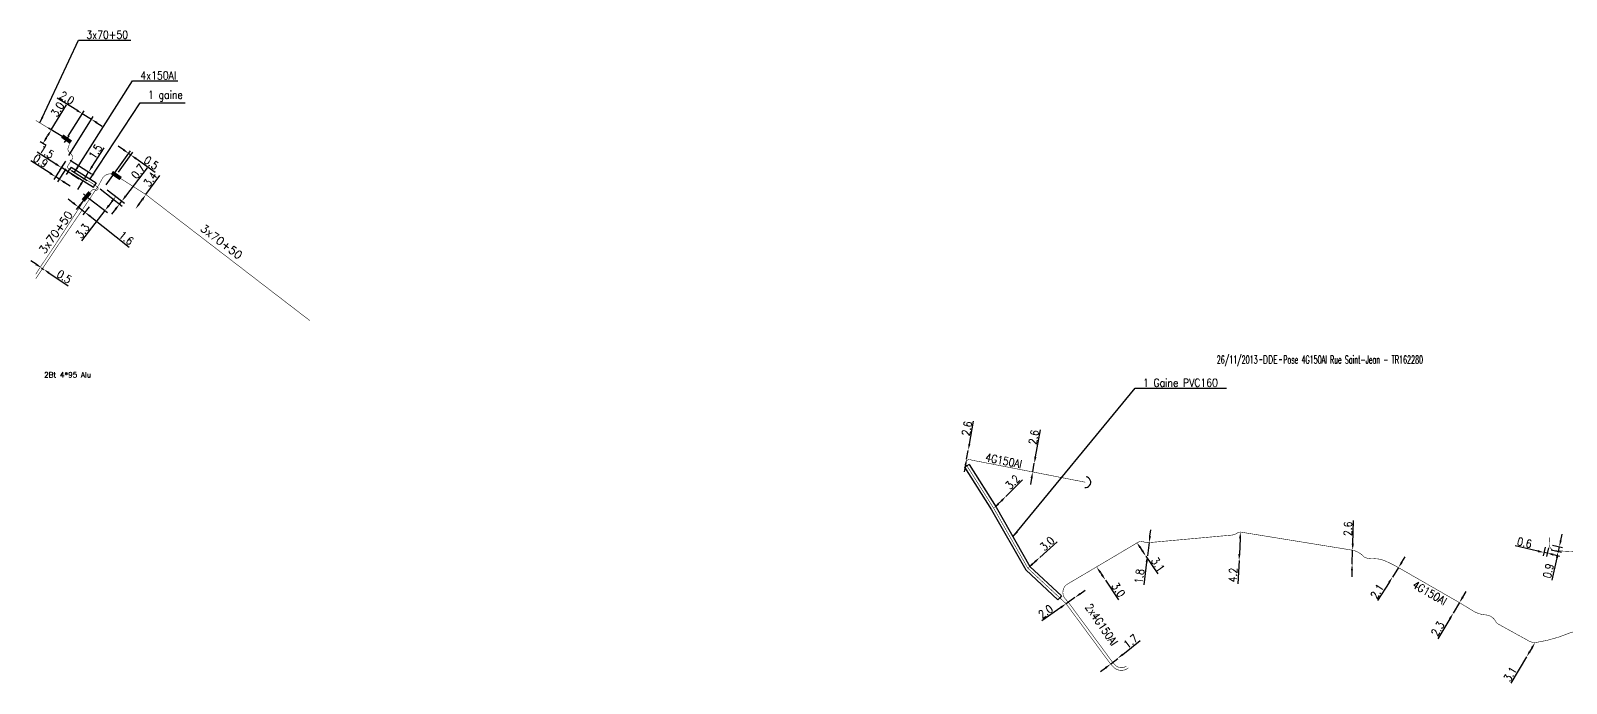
# Model space of a CAD drawing. Header units: millimetres. Extents: x 80993 to 81985, y 144000 to 145002.
# Drawn here: x 80999 to 81286.9, y 144270.8 to 144393.2 of the extents above; entities that cross this region are included whole.
import ezdxf
from ezdxf.enums import TextEntityAlignment as Align

# ---------------------------------------------------------------- set-up
doc = ezdxf.new("R2010")
doc.units = ezdxf.units.MM
doc.header["$PDMODE"] = 34
doc.linetypes.add('B_ST_AL', pattern=[2000, 1000, 1000])
doc.layers.get('0').update_dxf_attribs({"linetype": 'CONTINUOUS'})
doc.layers.get('Defpoints').update_dxf_attribs({"linetype": 'CONTINUOUS'})
for name, color, linetype in [('B_100', 3, 'CONTINUOUS'), ('B_110', 1, 'CONTINUOUS'), ('B_300', 7, 'CONTINUOUS'), ('B_400', 7, 'CONTINUOUS'), ('B_910', 3, 'CONTINUOUS')]:
    doc.layers.add(name, color=color, linetype=linetype)
doc.styles.add('M_ROMANS', font='ROMANS.shx', dxfattribs={"width": 0.75})
doc.styles.get("Standard").update_dxf_attribs({"font": 'romans.shx', "width": 0.85})
doc.dimstyles.get("Standard").update_dxf_attribs({"dimtxt": 1.5, "dimasz": 1.2, "dimexe": 0.625, "dimexo": 0.625, "dimgap": 0.25, "dimtad": 1, "dimdec": 1, "dimzin": 0, "dimdsep": 46, "dimtxsty": 'Standard', "dimcen": -0.5, "dimadec": 0, "dimazin": 0, "dimtfac": 1, "dimtdec": 1, "dimtmove": 0, "dimatfit": 3, "dimfxl": 0, "dimtolj": 1, "dimtzin": 0, "dimarcsym": 0})

# ---------------------------------------------------------------- blocks, each defined once
blk = doc.blocks.new('*D147')
at = {"layer": 'B_100', "color": 0, "linetype": 'Continuous', "lineweight": -2, "transparency": 16777216}
for p, q in [((81020.64, 144362.43), (81023.22, 144366.03)), ((81019.36, 144360.64), (81019.94, 144361.45))]:
    blk.add_line(p, q, dxfattribs=at)
at = {"layer": 'B_100', "color": 0, "linetype": 'Continuous', "transparency": 16777216}
for points in [[(81019.2, 144360.76), (81019.52, 144360.53), (81018.66, 144359.67)], [(81019.78, 144361.57), (81020.11, 144361.34), (81020.64, 144362.43)]]:
    blk.add_solid(points, dxfattribs=at)
at = {"layer": 'Defpoints', "color": 0, "linetype": 'Continuous', "transparency": 16777216}
for p in [(81020.64, 144362.43), (81018.66, 144359.67), (81018.66, 144359.67)]:
    blk.add_point(p, dxfattribs=at)
at = {"layer": 'B_100', "color": 0, "linetype": 'Continuous', "transparency": 16777216, "insert": (81021.47, 144365.3), "char_height": 1.5, "attachment_point": 5, "rotation": 54.3981}
blk.add_mtext('\\A1;3.4', dxfattribs=at)
blk = doc.blocks.new('B_300_03')
at = {"color": 0, "linetype": 'Continuous'}
blk.add_solid([(-1, 0.75), (-1, 0), (1, 0.75), (1, 0)], dxfattribs=at)
at = {"color": 0, "linetype": 'Continuous', "style": 'M_ROMANS', "width": 0.75, "flags": 3}
for tag, p in [('DEF_LEG', (0, -4.25)), ('DEF_COUP', (0, -6.75)), ('DEF_TYPE', (0, -9.25))]:
    blk.add_attdef(tag, text='', height=1.2, dxfattribs=at).set_placement(p, align=Align.MIDDLE)
blk = doc.blocks.new('*D328')
at = {"layer": 'B_300', "color": 0, "linetype": 'Continuous', "lineweight": -2, "transparency": 16777216}
for p, q in [((81007.7, 144378.23), (81003.98, 144380.53)), ((81006.09, 144373.36), (81009.05, 144378.13)), ((81006.22, 144369.76), (81010.75, 144377.07)), ((81010.42, 144376.54), (81008.72, 144377.6)), ((81011.44, 144375.91), (81012.46, 144375.28))]:
    blk.add_line(p, q, dxfattribs=at)
at = {"layer": 'B_300', "color": 0, "linetype": 'Continuous', "transparency": 16777216}
for points in [[(81007.8, 144378.4), (81007.59, 144378.06), (81008.72, 144377.6)], [(81011.55, 144376.08), (81011.34, 144375.74), (81010.42, 144376.54)]]:
    blk.add_solid(points, dxfattribs=at)
at = {"layer": 'Defpoints', "color": 0, "linetype": 'Continuous', "transparency": 16777216}
for p in [(81008.72, 144377.6), (81005.76, 144372.83), (81005.89, 144369.23)]:
    blk.add_point(p, dxfattribs=at)
at = {"layer": 'B_300', "color": 0, "linetype": 'Continuous', "transparency": 16777216, "insert": (81005.86, 144380.55), "char_height": 1.5, "attachment_point": 5, "rotation": 328.2097}
blk.add_mtext('\\A1;2.0', dxfattribs=at)
blk = doc.blocks.new('*D329')
at = {"layer": 'B_300', "color": 0, "linetype": 'Continuous', "lineweight": -2, "transparency": 16777216}
for p, q in [((81013.22, 144364.24), (81017.76, 144370.66)), ((81016.42, 144370.84), (81015.44, 144371.54)), ((81015.53, 144366.64), (81018.17, 144370.37)), ((81017.4, 144370.15), (81017.81, 144369.86)), ((81018.79, 144369.17), (81022.36, 144366.65))]:
    blk.add_line(p, q, dxfattribs=at)
at = {"layer": 'B_300', "color": 0, "linetype": 'Continuous', "transparency": 16777216}
for points in [[(81016.54, 144371.01), (81016.31, 144370.68), (81017.4, 144370.15)], [(81018.91, 144369.33), (81018.68, 144369), (81017.81, 144369.86)]]:
    blk.add_solid(points, dxfattribs=at)
at = {"layer": 'Defpoints', "color": 0, "linetype": 'Continuous', "transparency": 16777216}
for p in [(81017.81, 144369.86), (81012.86, 144363.73), (81015.17, 144366.13)]:
    blk.add_point(p, dxfattribs=at)
at = {"layer": 'B_300', "color": 0, "linetype": 'Continuous', "transparency": 16777216, "insert": (81021.64, 144368.38), "char_height": 1.5, "attachment_point": 5, "rotation": 324.7478}
blk.add_mtext('\\A1;0.5', dxfattribs=at)
blk = doc.blocks.new('*D330')
at = {"layer": 'B_100', "color": 0, "linetype": 'Continuous', "lineweight": -2, "transparency": 16777216}
for p, q in [((81016.85, 144362.15), (81020.94, 144367.42)), ((81012.05, 144363.49), (81016.19, 144360.28)), ((81013.36, 144363.34), (81016.61, 144360.82)), ((81015.7, 144360.66), (81016.12, 144361.2)), ((81014.96, 144359.71), (81014.22, 144358.76))]:
    blk.add_line(p, q, dxfattribs=at)
at = {"layer": 'B_100', "color": 0, "linetype": 'Continuous', "transparency": 16777216}
for points in [[(81014.8, 144359.83), (81015.12, 144359.59), (81015.7, 144360.66)], [(81016.69, 144362.27), (81017.01, 144362.03), (81016.12, 144361.2)]]:
    blk.add_solid(points, dxfattribs=at)
at = {"layer": 'Defpoints', "color": 0, "linetype": 'Continuous', "transparency": 16777216}
for p in [(81011.56, 144363.87), (81012.86, 144363.73), (81015.7, 144360.66)]:
    blk.add_point(p, dxfattribs=at)
at = {"layer": 'B_100', "color": 0, "linetype": 'Continuous', "transparency": 16777216, "insert": (81019.18, 144366.78), "char_height": 1.5, "attachment_point": 5, "rotation": 52.1736}
blk.add_mtext('\\A1;0.7', dxfattribs=at)
blk = doc.blocks.new('*D331')
at = {"layer": 'B_300', "color": 0, "linetype": 'Continuous', "lineweight": -2, "transparency": 16777216}
for p, q in [((81010.01, 144361.69), (81013.45, 144359.05)), ((81013.36, 144363.35), (81015.49, 144361.71)), ((81014.27, 144361.14), (81013.69, 144360.39)), ((81012.96, 144359.43), (81008.58, 144353.73))]:
    blk.add_line(p, q, dxfattribs=at)
at = {"layer": 'B_300', "color": 0, "linetype": 'Continuous', "transparency": 16777216}
for points in [[(81014.11, 144361.26), (81014.42, 144361.02), (81015, 144362.09)], [(81013.53, 144360.51), (81013.85, 144360.26), (81012.96, 144359.43)]]:
    blk.add_solid(points, dxfattribs=at)
at = {"layer": 'Defpoints', "color": 0, "linetype": 'Continuous', "transparency": 16777216}
for p in [(81012.86, 144363.73), (81009.52, 144362.07), (81012.96, 144359.43)]:
    blk.add_point(p, dxfattribs=at)
at = {"layer": 'B_300', "color": 0, "linetype": 'Continuous', "transparency": 16777216, "insert": (81008.76, 144355.6), "char_height": 1.5, "attachment_point": 5, "rotation": 52.508}
blk.add_mtext('\\A1;3.3', dxfattribs=at)
blk = doc.blocks.new('*D535')
at = {"layer": 'B_100', "color": 0, "linetype": 'Continuous', "lineweight": -2, "transparency": 16777216}
for p, q in [((81000.05, 144349.36), (80999.06, 144350.02)), ((81001.05, 144348.69), (81001.47, 144348.41)), ((81002.46, 144347.74), (81006.1, 144345.31))]:
    blk.add_line(p, q, dxfattribs=at)
at = {"layer": 'B_100', "color": 0, "linetype": 'Continuous', "transparency": 16777216}
for points in [[(81000.17, 144349.52), (80999.94, 144349.19), (81001.05, 144348.69)], [(81002.58, 144347.91), (81002.35, 144347.58), (81001.47, 144348.41)]]:
    blk.add_solid(points, dxfattribs=at)
at = {"layer": 'Defpoints', "color": 0, "linetype": 'Continuous', "transparency": 16777216}
for p in [(81001.05, 144348.69), (81001.47, 144348.41), (81001.47, 144348.41)]:
    blk.add_point(p, dxfattribs=at)
at = {"layer": 'B_100', "color": 0, "linetype": 'Continuous', "transparency": 16777216, "insert": (81005.34, 144347.02), "char_height": 1.5, "attachment_point": 5, "rotation": 326.1938}
blk.add_mtext('\\A1;0.5', dxfattribs=at)
blk = doc.blocks.new('*D536')
at = {"layer": 'B_300', "color": 0, "linetype": 'Continuous', "lineweight": -2, "transparency": 16777216}
for p, q in [((81007.02, 144360.85), (81006.08, 144361.6)), ((81009.13, 144361.58), (81007.58, 144359.62)), ((81007.97, 144360.11), (81009.22, 144359.12)), ((81010.02, 144360.13), (81008.84, 144358.63)), ((81010.17, 144358.37), (81017.52, 144352.57))]:
    blk.add_line(p, q, dxfattribs=at)
at = {"layer": 'B_300', "color": 0, "linetype": 'Continuous', "transparency": 16777216}
for points in [[(81007.15, 144361.01), (81006.9, 144360.7), (81007.97, 144360.11)], [(81010.29, 144358.53), (81010.04, 144358.22), (81009.22, 144359.12)]]:
    blk.add_solid(points, dxfattribs=at)
at = {"layer": 'Defpoints', "color": 0, "linetype": 'Continuous', "transparency": 16777216}
for p in [(81009.52, 144362.07), (81010.41, 144360.62), (81009.22, 144359.12)]:
    blk.add_point(p, dxfattribs=at)
at = {"layer": 'B_300', "color": 0, "linetype": 'Continuous', "transparency": 16777216, "insert": (81016.97, 144354.28), "char_height": 1.5, "attachment_point": 5, "rotation": 321.7163}
blk.add_mtext('\\A1;1.6', dxfattribs=at)
blk = doc.blocks.new('*D537')
at = {"layer": 'B_400', "color": 0, "linetype": 'Continuous', "lineweight": -2, "transparency": 16777216}
for p, q in [((81002.9, 144374.57), (81005.75, 144379.25)), ((81001.95, 144371.63), (81000.8, 144372.32)), ((81001.96, 144373.02), (81002.28, 144373.54)), ((81005.23, 144373.15), (81002.37, 144374.89))]:
    blk.add_line(p, q, dxfattribs=at)
at = {"layer": 'B_400', "color": 0, "linetype": 'Continuous', "transparency": 16777216}
for points in [[(81001.79, 144373.13), (81002.13, 144372.92), (81001.34, 144372)], [(81002.11, 144373.64), (81002.45, 144373.44), (81002.9, 144374.57)]]:
    blk.add_solid(points, dxfattribs=at)
at = {"layer": 'Defpoints', "color": 0, "linetype": 'Continuous', "transparency": 16777216}
for p in [(81005.76, 144372.83), (81001.34, 144372), (81002.48, 144371.3)]:
    blk.add_point(p, dxfattribs=at)
at = {"layer": 'B_400', "color": 0, "linetype": 'Continuous', "transparency": 16777216, "insert": (81004.07, 144378.42), "char_height": 1.5, "attachment_point": 5, "rotation": 58.6935}
blk.add_mtext('\\A1;3.0', dxfattribs=at)
blk = doc.blocks.new('*D538')
at = {"layer": 'B_100', "color": 0, "linetype": 'Continuous', "lineweight": -2, "transparency": 16777216}
for p, q in [((81010.55, 144367.68), (81012.8, 144371.22)), ((81006.42, 144368.89), (81010.43, 144366.33)), ((81006.69, 144366.95), (81009.63, 144365.07)), ((81009.1, 144365.41), (81009.91, 144366.67)), ((81008.46, 144364.4), (81007.81, 144363.39))]:
    blk.add_line(p, q, dxfattribs=at)
at = {"layer": 'B_100', "color": 0, "linetype": 'Continuous', "transparency": 16777216}
for points in [[(81010.38, 144367.79), (81010.72, 144367.58), (81009.91, 144366.67)], [(81008.29, 144364.51), (81008.63, 144364.29), (81009.1, 144365.41)]]:
    blk.add_solid(points, dxfattribs=at)
at = {"layer": 'Defpoints', "color": 0, "linetype": 'Continuous', "transparency": 16777216}
for p in [(81005.89, 144369.23), (81006.16, 144367.28), (81009.91, 144366.67)]:
    blk.add_point(p, dxfattribs=at)
at = {"layer": 'B_100', "color": 0, "linetype": 'Continuous', "transparency": 16777216, "insert": (81011.16, 144370.49), "char_height": 1.5, "attachment_point": 5, "rotation": 57.4935}
blk.add_mtext('\\A1;1.5', dxfattribs=at)
blk = doc.blocks.new('*D539')
at = {"layer": 'B_400', "color": 0, "linetype": 'Continuous', "lineweight": -2, "transparency": 16777216}
for p, q in [((81003.78, 144368.15), (81000.24, 144370.41)), ((81005.56, 144368.7), (81004.46, 144366.98)), ((81006.06, 144366.7), (81004.79, 144367.5)), ((81006.01, 144366.63), (81005.72, 144366.17)), ((81007.07, 144366.05), (81008.08, 144365.41))]:
    blk.add_line(p, q, dxfattribs=at)
at = {"layer": 'B_400', "color": 0, "linetype": 'Continuous', "transparency": 16777216}
for points in [[(81003.89, 144368.32), (81003.67, 144367.98), (81004.79, 144367.5)], [(81007.18, 144366.22), (81006.96, 144365.89), (81006.06, 144366.7)]]:
    blk.add_solid(points, dxfattribs=at)
at = {"layer": 'Defpoints', "color": 0, "linetype": 'Continuous', "transparency": 16777216}
for p in [(81005.89, 144369.23), (81004.79, 144367.5), (81006.35, 144367.15)]:
    blk.add_point(p, dxfattribs=at)
at = {"layer": 'B_400', "color": 0, "linetype": 'Continuous', "transparency": 16777216, "insert": (81002.04, 144370.45), "char_height": 1.5, "attachment_point": 5, "rotation": 327.4935}
blk.add_mtext('\\A1;1.5', dxfattribs=at)
blk = doc.blocks.new('*D540')
at = {"layer": 'B_100', "color": 0, "linetype": 'Continuous', "lineweight": -2, "transparency": 16777216}
for p, q in [((81002.68, 144366.43), (80999.05, 144368.75)), ((81005.56, 144368.7), (81003.36, 144365.26)), ((81005.65, 144367.27), (81004.08, 144364.8)), ((81004.41, 144365.33), (81003.7, 144365.79)), ((81005.43, 144364.68), (81006.44, 144364.04))]:
    blk.add_line(p, q, dxfattribs=at)
at = {"layer": 'B_100', "color": 0, "linetype": 'Continuous', "transparency": 16777216}
for points in [[(81002.79, 144366.6), (81002.58, 144366.26), (81003.7, 144365.79)], [(81005.53, 144364.85), (81005.32, 144364.52), (81004.41, 144365.33)]]:
    blk.add_solid(points, dxfattribs=at)
at = {"layer": 'Defpoints', "color": 0, "linetype": 'Continuous', "transparency": 16777216}
for p in [(81005.89, 144369.23), (81005.99, 144367.8), (81003.7, 144365.79)]:
    blk.add_point(p, dxfattribs=at)
at = {"layer": 'B_100', "color": 0, "linetype": 'Continuous', "transparency": 16777216, "insert": (81000.9, 144368.75), "char_height": 1.5, "attachment_point": 5, "rotation": 327.4935}
blk.add_mtext('\\A1;0.9', dxfattribs=at)
blk = doc.blocks.new('B_300_04')
at = {"color": 0, "linetype": 'Continuous'}
blk.add_line((0, 1.125), (0, -0.375), dxfattribs=at)
blk.add_solid([(-1, 0.75), (-1, 0), (1, 0.75), (1, 0)], dxfattribs=at)
at = {"color": 0, "linetype": 'Continuous', "style": 'M_ROMANS', "width": 0.75, "flags": 3}
for tag, p in [('DEF_LEG', (0, -4.25)), ('DEF_COUP', (0, -6.75)), ('DEF_TYPE', (0, -9.25))]:
    blk.add_attdef(tag, text='', height=1.2, dxfattribs=at).set_placement(p, align=Align.MIDDLE)
blk = doc.blocks.new('*D672')
at = {"layer": 'B_110', "color": 0, "linetype": 'Continuous', "lineweight": -2, "transparency": 16777216}
for p, q in [((81187.38, 144313.22), (81188.32, 144318.3)), ((81186.86, 144310.41), (81187.16, 144312.04)), ((81186.25, 144310.52), (81186.24, 144310.52)), ((81186.64, 144309.23), (81186.42, 144308.05))]:
    blk.add_line(p, q, dxfattribs=at)
at = {"layer": 'B_110', "color": 0, "linetype": 'Continuous', "transparency": 16777216}
for points in [[(81187.18, 144313.25), (81187.57, 144313.18), (81187.16, 144312.04)], [(81186.44, 144309.27), (81186.83, 144309.19), (81186.86, 144310.41)]]:
    blk.add_solid(points, dxfattribs=at)
at = {"layer": 'Defpoints', "color": 0, "linetype": 'Continuous', "transparency": 16777216}
for p in [(81187.16, 144312.04), (81187.16, 144312.04), (81186.86, 144310.41)]:
    blk.add_point(p, dxfattribs=at)
at = {"layer": 'B_110', "color": 0, "linetype": 'Continuous', "transparency": 16777216, "insert": (81187.05, 144316.92), "char_height": 1.5, "attachment_point": 5, "rotation": 79.4853}
blk.add_mtext('\\A1;2.6', dxfattribs=at)
blk = doc.blocks.new('*D673')
at = {"layer": 'B_110', "color": 0, "linetype": 'Continuous', "lineweight": -2, "transparency": 16777216}
for p, q in [((81174.98, 144315.64), (81175.78, 144319.94)), ((81174.25, 144311.64), (81174.03, 144310.46)), ((81174.46, 144312.82), (81174.77, 144314.46))]:
    blk.add_line(p, q, dxfattribs=at)
at = {"layer": 'B_110', "color": 0, "linetype": 'Continuous', "transparency": 16777216}
for points in [[(81174.79, 144315.68), (81175.18, 144315.6), (81174.77, 144314.46)], [(81174.05, 144311.68), (81174.44, 144311.61), (81174.46, 144312.82)]]:
    blk.add_solid(points, dxfattribs=at)
at = {"layer": 'Defpoints', "color": 0, "linetype": 'Continuous', "transparency": 16777216}
for p in [(81174.46, 144312.82), (81174.77, 144314.46), (81174.77, 144314.46)]:
    blk.add_point(p, dxfattribs=at)
at = {"layer": 'B_110', "color": 0, "linetype": 'Continuous', "transparency": 16777216, "insert": (81174.51, 144318.56), "char_height": 1.5, "attachment_point": 5, "rotation": 79.5123}
blk.add_mtext('\\A1;2.6', dxfattribs=at)
blk = doc.blocks.new('*D674')
at = {"layer": 'B_110', "color": 0, "linetype": 'Continuous', "lineweight": -2, "transparency": 16777216}
for p, q in [((81181.83, 144305.83), (81184.92, 144308.92)), ((81180.41, 144304.42), (81180.98, 144304.98))]:
    blk.add_line(p, q, dxfattribs=at)
at = {"layer": 'B_110', "color": 0, "linetype": 'Continuous', "transparency": 16777216}
for points in [[(81180.27, 144304.56), (81180.55, 144304.27), (81179.56, 144303.57)], [(81180.84, 144305.12), (81181.12, 144304.84), (81181.83, 144305.83)]]:
    blk.add_solid(points, dxfattribs=at)
at = {"layer": 'Defpoints', "color": 0, "linetype": 'Continuous', "transparency": 16777216}
for p in [(81179.56, 144303.57), (81181.83, 144305.83), (81181.83, 144305.83)]:
    blk.add_point(p, dxfattribs=at)
at = {"layer": 'B_110', "color": 0, "linetype": 'Continuous', "transparency": 16777216, "insert": (81183.09, 144308.51), "char_height": 1.5, "attachment_point": 5, "rotation": 44.9948}
blk.add_mtext('\\A1;3.2', dxfattribs=at)
blk = doc.blocks.new('*D675')
at = {"layer": 'B_110', "color": 0, "linetype": 'Continuous', "lineweight": -2, "transparency": 16777216}
for p, q in [((81188.17, 144294.36), (81191.43, 144297.28)), ((81186.83, 144293.16), (81187.28, 144293.56))]:
    blk.add_line(p, q, dxfattribs=at)
at = {"layer": 'B_110', "color": 0, "linetype": 'Continuous', "transparency": 16777216}
for points in [[(81187.15, 144293.71), (81187.41, 144293.41), (81188.17, 144294.36)], [(81186.7, 144293.31), (81186.97, 144293.01), (81185.94, 144292.36)]]:
    blk.add_solid(points, dxfattribs=at)
at = {"layer": 'Defpoints', "color": 0, "linetype": 'Continuous', "transparency": 16777216}
for p in [(81188.17, 144294.36), (81188.17, 144294.36), (81185.94, 144292.36)]:
    blk.add_point(p, dxfattribs=at)
at = {"layer": 'B_110', "color": 0, "linetype": 'Continuous', "transparency": 16777216, "insert": (81189.58, 144296.96), "char_height": 1.5, "attachment_point": 5, "rotation": 41.809}
blk.add_mtext('\\A1;3.0', dxfattribs=at)
blk = doc.blocks.new('*D676')
at = {"layer": 'B_110', "color": 0, "linetype": 'Continuous', "lineweight": -2, "transparency": 16777216}
for p, q in [((81194.75, 144286.85), (81193.11, 144285.7)), ((81195.73, 144287.54), (81196.71, 144288.23)), ((81192.13, 144285.01), (81188.56, 144282.49))]:
    blk.add_line(p, q, dxfattribs=at)
at = {"layer": 'B_110', "color": 0, "linetype": 'Continuous', "transparency": 16777216}
for points in [[(81195.61, 144287.7), (81195.84, 144287.38), (81194.75, 144286.85)], [(81192.02, 144285.17), (81192.25, 144284.84), (81193.11, 144285.7)]]:
    blk.add_solid(points, dxfattribs=at)
at = {"layer": 'Defpoints', "color": 0, "linetype": 'Continuous', "transparency": 16777216}
for p in [(81194.75, 144286.85), (81194.75, 144286.85), (81193.11, 144285.7)]:
    blk.add_point(p, dxfattribs=at)
at = {"layer": 'B_110', "color": 0, "linetype": 'Continuous', "transparency": 16777216, "insert": (81189.28, 144284.22), "char_height": 1.5, "attachment_point": 5, "rotation": 35.1636}
blk.add_mtext('\\A1;2.0', dxfattribs=at)
blk = doc.blocks.new('*D677')
at = {"layer": 'B_110', "color": 0, "linetype": 'Continuous', "lineweight": -2, "transparency": 16777216}
for p, q in [((81203.72, 144276.18), (81207.01, 144278.78)), ((81201.45, 144274.39), (81202.78, 144275.44)), ((81200.51, 144273.64), (81199.57, 144272.9))]:
    blk.add_line(p, q, dxfattribs=at)
at = {"layer": 'B_110', "color": 0, "linetype": 'Continuous', "transparency": 16777216}
for points in [[(81200.38, 144273.8), (81200.63, 144273.48), (81201.45, 144274.39)], [(81203.6, 144276.34), (81203.85, 144276.03), (81202.78, 144275.44)]]:
    blk.add_solid(points, dxfattribs=at)
at = {"layer": 'Defpoints', "color": 0, "linetype": 'Continuous', "transparency": 16777216}
for p in [(81201.45, 144274.39), (81202.78, 144275.44), (81202.78, 144275.44)]:
    blk.add_point(p, dxfattribs=at)
at = {"layer": 'B_110', "color": 0, "linetype": 'Continuous', "transparency": 16777216, "insert": (81205.22, 144278.64), "char_height": 1.5, "attachment_point": 5, "rotation": 38.3373}
blk.add_mtext('\\A1;1.7', dxfattribs=at)
blk = doc.blocks.new('*D678')
at = {"layer": 'B_110', "color": 0, "linetype": 'Continuous', "lineweight": -2, "transparency": 16777216}
for p, q in [((81199.49, 144291.62), (81199.83, 144291.12)), ((81200.49, 144290.12), (81202.96, 144286.44))]:
    blk.add_line(p, q, dxfattribs=at)
at = {"layer": 'B_110', "color": 0, "linetype": 'Continuous', "transparency": 16777216}
for points in [[(81199.66, 144291.73), (81199.33, 144291.5), (81198.83, 144292.61)], [(81199.99, 144291.23), (81199.66, 144291.01), (81200.49, 144290.12)]]:
    blk.add_solid(points, dxfattribs=at)
at = {"layer": 'Defpoints', "color": 0, "linetype": 'Continuous', "transparency": 16777216}
for p in [(81198.83, 144292.61), (81200.49, 144290.12), (81200.49, 144290.12)]:
    blk.add_point(p, dxfattribs=at)
at = {"layer": 'B_110', "color": 0, "linetype": 'Continuous', "transparency": 16777216, "insert": (81202.91, 144288.31), "char_height": 1.5, "attachment_point": 5, "rotation": 303.8066}
blk.add_mtext('\\A1;3.0', dxfattribs=at)
blk = doc.blocks.new('*D679')
at = {"layer": 'B_110', "color": 0, "linetype": 'Continuous', "lineweight": -2, "transparency": 16777216}
for p, q in [((81207.01, 144296.22), (81207.4, 144295.64)), ((81208.06, 144294.64), (81210.29, 144291.31))]:
    blk.add_line(p, q, dxfattribs=at)
at = {"layer": 'B_110', "color": 0, "linetype": 'Continuous', "transparency": 16777216}
for points in [[(81207.18, 144296.33), (81206.84, 144296.11), (81206.34, 144297.22)], [(81207.56, 144295.75), (81207.23, 144295.53), (81208.06, 144294.64)]]:
    blk.add_solid(points, dxfattribs=at)
at = {"layer": 'Defpoints', "color": 0, "linetype": 'Continuous', "transparency": 16777216}
for p in [(81206.34, 144297.22), (81208.06, 144294.64), (81208.06, 144294.64)]:
    blk.add_point(p, dxfattribs=at)
at = {"layer": 'B_110', "color": 0, "linetype": 'Continuous', "transparency": 16777216, "insert": (81210.34, 144293.03), "char_height": 1.5, "attachment_point": 5, "rotation": 303.7414}
blk.add_mtext('\\A1;3.1', dxfattribs=at)
blk = doc.blocks.new('*D680')
at = {"layer": 'B_110', "color": 0, "linetype": 'Continuous', "lineweight": -2, "transparency": 16777216}
for p, q in [((81208.83, 144298.35), (81208.99, 144299.54)), ((81208.68, 144297.16), (81208.36, 144294.66)), ((81208.21, 144293.47), (81207.66, 144289.23))]:
    blk.add_line(p, q, dxfattribs=at)
at = {"layer": 'B_110', "color": 0, "linetype": 'Continuous', "transparency": 16777216}
for points in [[(81208.63, 144298.38), (81209.03, 144298.33), (81208.68, 144297.16)], [(81208.01, 144293.5), (81208.4, 144293.45), (81208.36, 144294.66)]]:
    blk.add_solid(points, dxfattribs=at)
at = {"layer": 'Defpoints', "color": 0, "linetype": 'Continuous', "transparency": 16777216}
for p in [(81208.36, 144294.66), (81208.36, 144294.66), (81208.68, 144297.16)]:
    blk.add_point(p, dxfattribs=at)
at = {"layer": 'B_110', "color": 0, "linetype": 'Continuous', "transparency": 16777216, "insert": (81206.86, 144290.84), "char_height": 1.5, "attachment_point": 5, "rotation": 82.6704}
blk.add_mtext('\\A1;1.8', dxfattribs=at)
blk = doc.blocks.new('*D681')
at = {"layer": 'B_110', "color": 0, "linetype": 'Continuous', "lineweight": -2, "transparency": 16777216}
for p, q in [((81225.73, 144297.95), (81225.59, 144295)), ((81225.53, 144293.8), (81225.31, 144289.44))]:
    blk.add_line(p, q, dxfattribs=at)
at = {"layer": 'B_110', "color": 0, "linetype": 'Continuous', "transparency": 16777216}
for points in [[(81225.53, 144297.96), (81225.93, 144297.94), (81225.79, 144299.14)], [(81225.39, 144295.01), (81225.79, 144294.99), (81225.53, 144293.8)]]:
    blk.add_solid(points, dxfattribs=at)
at = {"layer": 'Defpoints', "color": 0, "linetype": 'Continuous', "transparency": 16777216}
for p in [(81225.79, 144299.14), (81225.53, 144293.8), (81225.53, 144293.8)]:
    blk.add_point(p, dxfattribs=at)
at = {"layer": 'B_110', "color": 0, "linetype": 'Continuous', "transparency": 16777216, "insert": (81224.39, 144291.07), "char_height": 1.5, "attachment_point": 5, "rotation": 87.1284}
blk.add_mtext('\\A1;4.2', dxfattribs=at)
blk = doc.blocks.new('*D682')
at = {"layer": 'B_110', "color": 0, "linetype": 'Continuous', "lineweight": -2, "transparency": 16777216}
for p, q in [((81246.85, 144296.93), (81246.98, 144301.3)), ((81246.73, 144293.14), (81246.81, 144295.73)), ((81246.69, 144291.94), (81246.65, 144290.74))]:
    blk.add_line(p, q, dxfattribs=at)
at = {"layer": 'B_110', "color": 0, "linetype": 'Continuous', "transparency": 16777216}
for points in [[(81246.65, 144296.94), (81247.05, 144296.93), (81246.81, 144295.73)], [(81246.49, 144291.94), (81246.89, 144291.93), (81246.73, 144293.14)]]:
    blk.add_solid(points, dxfattribs=at)
at = {"layer": 'Defpoints', "color": 0, "linetype": 'Continuous', "transparency": 16777216}
for p in [(81246.81, 144295.73), (81246.73, 144293.14), (81246.73, 144293.14)]:
    blk.add_point(p, dxfattribs=at)
at = {"layer": 'B_110', "color": 0, "linetype": 'Continuous', "transparency": 16777216, "insert": (81245.93, 144299.75), "char_height": 1.5, "attachment_point": 5, "rotation": 88.2011}
blk.add_mtext('\\A1;2.6', dxfattribs=at)
blk = doc.blocks.new('*D683')
at = {"layer": 'B_110', "color": 0, "linetype": 'Continuous', "lineweight": -2, "transparency": 16777216}
for p, q in [((81256.05, 144293.48), (81256.69, 144294.49)), ((81255.41, 144292.47), (81254.28, 144290.69)), ((81253.64, 144289.68), (81251.5, 144286.29))]:
    blk.add_line(p, q, dxfattribs=at)
at = {"layer": 'B_110', "color": 0, "linetype": 'Continuous', "transparency": 16777216}
for points in [[(81255.88, 144293.59), (81256.22, 144293.37), (81255.41, 144292.47)], [(81253.47, 144289.78), (81253.81, 144289.57), (81254.28, 144290.69)]]:
    blk.add_solid(points, dxfattribs=at)
at = {"layer": 'Defpoints', "color": 0, "linetype": 'Continuous', "transparency": 16777216}
for p in [(81255.41, 144292.47), (81254.28, 144290.69), (81254.28, 144290.69)]:
    blk.add_point(p, dxfattribs=at)
at = {"layer": 'B_110', "color": 0, "linetype": 'Continuous', "transparency": 16777216, "insert": (81251.41, 144288.01), "char_height": 1.5, "attachment_point": 5, "rotation": 57.7232}
blk.add_mtext('\\A1;2.1', dxfattribs=at)
blk = doc.blocks.new('*D684')
at = {"layer": 'B_110', "color": 0, "linetype": 'Continuous', "lineweight": -2, "transparency": 16777216}
for p, q in [((81266.84, 144285.9), (81265.67, 144283.92)), ((81267.46, 144286.93), (81268.07, 144287.96)), ((81265.05, 144282.89), (81262.82, 144279.13))]:
    blk.add_line(p, q, dxfattribs=at)
at = {"layer": 'B_110', "color": 0, "linetype": 'Continuous', "transparency": 16777216}
for points in [[(81267.29, 144287.03), (81267.63, 144286.82), (81266.84, 144285.9)], [(81264.88, 144282.99), (81265.23, 144282.78), (81265.67, 144283.92)]]:
    blk.add_solid(points, dxfattribs=at)
at = {"layer": 'Defpoints', "color": 0, "linetype": 'Continuous', "transparency": 16777216}
for p in [(81266.84, 144285.9), (81265.67, 144283.92), (81265.67, 144283.92)]:
    blk.add_point(p, dxfattribs=at)
at = {"layer": 'B_110', "color": 0, "linetype": 'Continuous', "transparency": 16777216, "insert": (81262.77, 144281), "char_height": 1.5, "attachment_point": 5, "rotation": 59.2565}
blk.add_mtext('\\A1;2.3', dxfattribs=at)
blk = doc.blocks.new('*D685')
at = {"layer": 'B_110', "color": 0, "linetype": 'Continuous', "lineweight": -2, "transparency": 16777216}
for p, q in [((81280.4, 144277.37), (81280.04, 144276.77)), ((81279.43, 144275.74), (81276.5, 144270.78))]:
    blk.add_line(p, q, dxfattribs=at)
at = {"layer": 'B_110', "color": 0, "linetype": 'Continuous', "transparency": 16777216}
for points in [[(81280.22, 144277.47), (81280.57, 144277.27), (81281.01, 144278.4)], [(81279.87, 144276.87), (81280.21, 144276.67), (81279.43, 144275.74)]]:
    blk.add_solid(points, dxfattribs=at)
at = {"layer": 'Defpoints', "color": 0, "linetype": 'Continuous', "transparency": 16777216}
for p in [(81281.01, 144278.4), (81279.43, 144275.74), (81279.43, 144275.74)]:
    blk.add_point(p, dxfattribs=at)
at = {"layer": 'B_110', "color": 0, "linetype": 'Continuous', "transparency": 16777216, "insert": (81276.35, 144272.49), "char_height": 1.5, "attachment_point": 5, "rotation": 59.4317}
blk.add_mtext('\\A1;3.1', dxfattribs=at)
blk = doc.blocks.new('*D708')
at = {"layer": 'B_110', "color": 0, "linetype": 'Continuous', "lineweight": -2, "transparency": 16777216}
for p, q in [((81281.52, 144295.56), (81277.26, 144296.53)), ((81282.93, 144296.33), (81282.56, 144294.69)), ((81283.28, 144295.17), (81282.69, 144295.3)), ((81283.51, 144296.2), (81283.14, 144294.56)), ((81284.45, 144294.9), (81285.62, 144294.64))]:
    blk.add_line(p, q, dxfattribs=at)
at = {"layer": 'B_110', "color": 0, "linetype": 'Continuous', "transparency": 16777216}
for points in [[(81281.57, 144295.76), (81281.48, 144295.37), (81282.69, 144295.3)], [(81284.49, 144295.1), (81284.41, 144294.71), (81283.28, 144295.17)]]:
    blk.add_solid(points, dxfattribs=at)
at = {"layer": 'Defpoints', "color": 0, "linetype": 'Continuous', "transparency": 16777216}
for p in [(81282.69, 144295.3), (81283.07, 144296.94), (81283.65, 144296.81)]:
    blk.add_point(p, dxfattribs=at)
at = {"layer": 'B_110', "color": 0, "linetype": 'Continuous', "transparency": 16777216, "insert": (81279.03, 144297.15), "char_height": 1.5, "attachment_point": 5, "rotation": 347.2516}
blk.add_mtext('\\A1;0.6', dxfattribs=at)
blk = doc.blocks.new('*D709')
at = {"layer": 'B_110', "color": 0, "linetype": 'Continuous', "lineweight": -2, "transparency": 16777216}
for p, q in [((81285.82, 144297.55), (81286.09, 144298.72)), ((81284.06, 144295.79), (81285.97, 144295.36)), ((81284.26, 144296.67), (81286.17, 144296.24)), ((81285.56, 144296.38), (81285.36, 144295.5)), ((81285.09, 144294.33), (81284.14, 144290.13))]:
    blk.add_line(p, q, dxfattribs=at)
at = {"layer": 'B_110', "color": 0, "linetype": 'Continuous', "transparency": 16777216}
for points in [[(81285.63, 144297.59), (81286.02, 144297.51), (81285.56, 144296.38)], [(81284.9, 144294.37), (81285.29, 144294.29), (81285.36, 144295.5)]]:
    blk.add_solid(points, dxfattribs=at)
at = {"layer": 'Defpoints', "color": 0, "linetype": 'Continuous', "transparency": 16777216}
for p in [(81283.45, 144295.93), (81283.65, 144296.81), (81285.56, 144296.38)]:
    blk.add_point(p, dxfattribs=at)
at = {"layer": 'B_110', "color": 0, "linetype": 'Continuous', "transparency": 16777216, "insert": (81283.51, 144291.86), "char_height": 1.5, "attachment_point": 5, "rotation": 77.2587}
blk.add_mtext('\\A1;0.9', dxfattribs=at)
blk = doc.blocks.new('GIS_MODF')
at = {"color": 0, "linetype": 'Continuous', "flags": 128}
for points in [[(-2.18, -0.01), (-1.68, -0.01)], [(1.52, -0.01), (2.02, -0.01)]]:
    blk.add_lwpolyline(points, dxfattribs=at)
at = {"color": 0, "linetype": 'Continuous', "width": 0.5}
blk.add_attdef('DATE', text='', height=1.5, dxfattribs=at).set_placement((-2.5, -0.8), align=Align.RIGHT)
at = {"color": 0, "linetype": 'Continuous', "width": 1.771291}
blk.add_attdef('USER', text='', height=1.5, dxfattribs=at).set_placement((-1.51, -0.8), (1.28, -0.8), align=Align.FIT)
at = {"color": 0, "linetype": 'Continuous', "width": 0.5}
blk.add_attdef('DESC', (2.29, -0.8), '', height=1.5, dxfattribs=at)
blk = doc.blocks.new('B_300_05')
at = {"color": 0, "linetype": 'Continuous'}
blk.add_arc((0, 0), 1, 270, 90, dxfattribs=at)
at = {"color": 0, "linetype": 'Continuous', "style": 'M_ROMANS', "width": 0.75, "flags": 3}
for tag, p in [('DEF_LEG', (0, -5)), ('DEF_COUP', (0, -7.5)), ('DEF_TYPE', (0, -10))]:
    blk.add_attdef(tag, text='', height=1.2, dxfattribs=at).set_placement(p, align=Align.MIDDLE)

msp = doc.modelspace()

# ---------------------------------------------------------------- linework, layer by layer
at = {"layer": 'B_100', "const_width": 0.1, "flags": 128}
msp.add_lwpolyline([(81005.76, 144372.83), (81004.44, 144373.64), (81000, 144376.33)], dxfattribs=at)
for points in [[(81005.76, 144372.83, -0.266798), (81006.26, 144371.77), (81005.99, 144370.98, 0.187292), (81006.52, 144370.13, -0.394142), (81006.74, 144368.93), (81005.99, 144367.8, 0.372731), (81006.16, 144367.28), (81006.16, 144367.28), (81011.06, 144364.23), (81011.56, 144363.87, -0.915535), (81011.13, 144363.29, 0.365791), (81010.47, 144363.18), (81009.52, 144362.07), (81003.7, 144353.1), (81000.82, 144348.79), (81000, 144347.5)], [(81000, 144346.67), (81001.26, 144348.55), (81004.1, 144352.81), (81010.11, 144361.62), (81011.81, 144364.22), (81012.56, 144365.59, -0.310187), (81014.59, 144366.26), (81015.32, 144365.82), (81020.64, 144362.43), (81051.38, 144338.78)]]:
    msp.add_lwpolyline(points, format="xyb", dxfattribs=at)
at = {"layer": 'B_110', "linetype": 'B_ST_AL', "const_width": 0.1, "flags": 128}
for points in [[(81283.71, 144298.16), (81283.65, 144296.81, 0.347306), (81284.71, 144295.65), (81296.99, 144294.98, 0.079584), (81301.45, 144295.41), (81308.66, 144298.46), (81318.97, 144302.87), (81327.6, 144306.57), (81336.11, 144310.22, -0.188177), (81341.49, 144310.4), (81350.65, 144308.15, 0.088952), (81358.73, 144307.58), (81384.97, 144314.26), (81400.26, 144317.78), (81410.43, 144320.41)], [(81196.73, 144308.48), (81186.86, 144310.41), (81175.36, 144312.64, 0.901674), (81174.53, 144311.55), (81179.56, 144303.57), (81185.94, 144292.36), (81193.11, 144285.7), (81201.45, 144274.39), (81202.16, 144273.66, 0.351854), (81204.78, 144273.66, -0.807185)], [(81392.71, 144293.74, -0.295563), (81391.55, 144294.23), (81390.73, 144295.63), (81389.91, 144297.87, 0.447211), (81389.12, 144298.03), (81384.9, 144295.61, -0.085113), (81382.7, 144295.11), (81380.22, 144295.32), (81375.35, 144295.22), (81368.42, 144294.62), (81358, 144293.84, -0.159969), (81356.77, 144294.06), (81353.61, 144297.38, 0.000996), (81350.34, 144297.98), (81350.34, 144297.98), (81347.35, 144298.61), (81346.36, 144298.85), (81344.7, 144298.48), (81341.75, 144297.53), (81330.42, 144294.05), (81319.16, 144290.29), (81307.84, 144286.46), (81297.72, 144283.06), (81287.57, 144280.23, -0.065004), (81281.01, 144278.4, -0.135435), (81279.55, 144278.88), (81274.02, 144281.93, -0.118251), (81273.53, 144282.55, 0.22702), (81271.83, 144283.59, -0.109803), (81269.62, 144284.21), (81266.84, 144285.9), (81255.41, 144292.47, 0.02633), (81252.93, 144293.72, 0.124686), (81250.57, 144294.12, -0.118772), (81248.98, 144294.45, 0.161786), (81246.81, 144295.73), (81225.79, 144299.14), (81225.79, 144299.14, 0.140527), (81224.92, 144298.78, -0.09734), (81223.78, 144298.53), (81208.68, 144297.16, -0.133926), (81207.72, 144297.28, 0.226426), (81206.64, 144297.24), (81199.02, 144292.72), (81193.21, 144289.28, 0.425657), (81192.97, 144286.6), (81193.49, 144286.03), (81201.83, 144274.71), (81202.51, 144274.02, 0.321989), (81204.41, 144273.99)]]:
    msp.add_lwpolyline(points, format="xyb", dxfattribs=at)
at = {"layer": 'B_400', "color": 7, "linetype": 'CONTINUOUS'}
for p, q in [((81006.08, 144366.73), (81006.35, 144367.15)), ((81006.08, 144366.73), (81010.79, 144363.8)), ((81006.61, 144367.58), (81006.35, 144367.15)), ((81006.61, 144367.58), (81011.32, 144364.65)), ((81010.79, 144363.8), (81011.06, 144364.23)), ((81011.32, 144364.65), (81011.06, 144364.23))]:
    msp.add_line(p, q, dxfattribs=at)
at = {"layer": 'B_400', "color": 7}
for p, q in [((81174.95, 144311.82), (81174.53, 144311.55)), ((81174.95, 144311.82), (81179.99, 144303.82)), ((81174.1, 144311.29), (81174.53, 144311.55)), ((81174.1, 144311.29), (81179.13, 144303.31)), ((81179.13, 144303.31), (81185.54, 144292.05)), ((81179.99, 144303.82), (81186.33, 144292.68)), ((81185.54, 144292.05), (81191.59, 144286.42)), ((81186.33, 144292.68), (81192.27, 144287.16)), ((81191.59, 144286.42), (81191.93, 144286.79)), ((81192.27, 144287.16), (81191.93, 144286.79))]:
    msp.add_line(p, q, dxfattribs=at)

# ---------------------------------------------------------------- block references
at = {"layer": 'B_300'}
for name, p, rotation in [('B_300_04', (81005.55, 144372.52), 324.7743649695489), ('B_300_03', (81014.88, 144365.69), 325.9151044698395), ('B_300_04', (81009.8, 144361.83), 49.47592395540644), ('B_300_05', (81196.73, 144308.48), 352.8428354425552)]:
    msp.add_blockref(name, p, dxfattribs=dict(at, rotation=rotation))
at = {"layer": 'B_910', "linetype": 'Continuous'}
ref = msp.add_blockref('GIS_MODF', (81231.52, 144331.52), dxfattribs=at)
ref.add_attrib('DATE', '26/11/2013', dxfattribs={"layer": '0', "color": 0, "linetype": 'Continuous', "height": 1.5, "width": 0.5}).set_placement((81229.01, 144330.72), align=Align.RIGHT)
ref.add_attrib('USER', 'DDE', dxfattribs={"layer": '0', "color": 0, "linetype": 'Continuous', "height": 1.5, "width": 0.660482}).set_placement((81230.01, 144330.72), (81232.79, 144330.72), align=Align.FIT)
ref.add_attrib('DESC', 'Pose 4G150Al Rue Saint-Jean - TR162280', (81233.81, 144330.72), dxfattribs={"layer": '0', "color": 0, "linetype": 'Continuous', "height": 1.5, "width": 0.5})

# ---------------------------------------------------------------- texts
at = {"layer": 'B_100', "linetype": 'Continuous'}
for rotation, p in [(54.4952, (81003.75, 144355.35)), (322.4173, (81034.8, 144353.58))]:
    msp.add_text('3x70+50', height=1.5, rotation=rotation, dxfattribs=at).set_placement(p, align=Align.MIDDLE)
msp.add_text('2Bt 4*95 Alu', height=1, dxfattribs=at).set_placement((81001.56, 144328.12))
at = {"layer": 'B_100', "linetype": 'Continuous', "char_height": 1.5, "attachment_point": 7}
for s, insert in [('3x70+50', (81009.48, 144391.67)), ('4x150Al', (81019.6, 144384.02))]:
    msp.add_mtext(s, dxfattribs=dict(at, insert=insert))
at = {"layer": 'B_110', "linetype": 'Continuous', "width": 0.85}
for s, rotation, p in [('4G150Al', 348.7599, (81181.43, 144312.51)), ('4G150Al', 330.035, (81261.26, 144287.73)), ('2x4G150Al', 304.4204, (81199.76, 144281.78))]:
    msp.add_text(s, height=1.5, rotation=rotation, dxfattribs=at).set_placement(p, align=Align.MIDDLE)
at = {"layer": 'B_400', "linetype": 'Continuous', "char_height": 1.5, "attachment_point": 7}
for s, insert in [('1 gaine', (81021.04, 144379.9)), ('1 Gaine PVC160', (81207.53, 144326.39))]:
    msp.add_mtext(s, dxfattribs=dict(at, insert=insert))

# ---------------------------------------------------------------- dimensions: what is measured, and where the dimension line sits
at = {"layer": 'B_100', "linetype": 'Continuous'}
for base, p1, p2, angle, picture, middle in [((81009.91, 144366.67), (81006.16, 144367.28), (81005.89, 144369.23), 237.4935, '*D538', (81012, 144369.96)), ((81003.7, 144365.79), (81005.99, 144367.8), (81005.89, 144369.23), 327.4935, '*D540', (81000.36, 144367.91)), ((81001.47, 144348.41), (81001.05, 144348.69), (81001.47, 144348.41), 146.1938, '*D535', (81004.78, 144346.19))]:
    dim = msp.add_linear_dim(base=base, p1=p1, p2=p2, angle=angle, dimstyle='Standard', override={"dimfxl": 1.25}, dxfattribs=at)
    dim.commit()
    dim.dimension.update_dxf_attribs({"geometry": picture, "text_midpoint": middle, "dimtype": 160})
for base, p1, p2, angle, picture, middle, dimtype in [((81015.7, 144360.66), (81012.86, 144363.73), (81011.56, 144363.87), 52.1736, '*D330', (81019.97, 144366.17), 160), ((81018.66, 144359.67), (81020.64, 144362.43), (81018.66, 144359.67), 234.3981, '*D147', (81022.28, 144364.72), 161)]:
    dim = msp.add_linear_dim(base=base, p1=p1, p2=p2, angle=angle, dimstyle='Standard', dxfattribs=at)
    dim.commit()
    dim.dimension.update_dxf_attribs({"geometry": picture, "text_midpoint": middle, "dimtype": dimtype})
at = {"layer": 'B_110', "linetype": 'Continuous'}
for base, p1, p2, angle, text, picture, middle in [((81174.77, 144314.46), (81174.46, 144312.82), (81174.77, 144314.46), 259.5123, '2.6', '*D673', (81175.49, 144318.38)), ((81187.16, 144312.04), (81186.86, 144310.41), (81187.16, 144312.04), 259.4853, '2.6', '*D672', (81188.03, 144316.74)), ((81208.36, 144294.66), (81208.68, 144297.16), (81208.36, 144294.66), 82.6704, '1.8', '*D680', (81207.85, 144290.71)), ((81225.53, 144293.8), (81225.79, 144299.14), (81225.53, 144293.8), 87.1284, '4.2', '*D681', (81225.39, 144291.02))]:
    dim = msp.add_linear_dim(base=base, p1=p1, p2=p2, angle=angle, text=text, dimstyle='Standard', override={"dimfxl": 1.25}, dxfattribs=at)
    dim.commit()
    dim.dimension.update_dxf_attribs({"geometry": picture, "text_midpoint": middle, "dimtype": 160})
for base, p1, p2, angle, picture, middle in [((81181.83, 144305.83), (81179.56, 144303.57), (81181.83, 144305.83), 224.9948, '*D674', (81183.8, 144307.8)), ((81246.73, 144293.14), (81246.81, 144295.73), (81246.73, 144293.14), 88.2011, '*D682', (81246.93, 144299.72)), ((81188.17, 144294.36), (81185.94, 144292.36), (81188.17, 144294.36), 221.809, '*D675', (81190.25, 144296.22)), ((81282.69, 144295.3), (81283.65, 144296.81), (81283.07, 144296.94), 347.2516, '*D708', (81278.81, 144296.18)), ((81285.56, 144296.38), (81283.45, 144295.93), (81283.65, 144296.81), 257.2587, '*D709', (81284.49, 144291.64)), ((81208.06, 144294.64), (81206.34, 144297.22), (81208.06, 144294.64), 123.7414, '*D679', (81209.51, 144292.47)), ((81254.28, 144290.69), (81255.41, 144292.47), (81254.28, 144290.69), 57.7232, '*D683', (81252.25, 144287.47)), ((81200.49, 144290.12), (81198.83, 144292.61), (81200.49, 144290.12), 123.8066, '*D678', (81202.08, 144287.75)), ((81194.75, 144286.85), (81193.11, 144285.7), (81194.75, 144286.85), 215.1636, '*D676', (81189.85, 144283.4)), ((81265.67, 144283.92), (81266.84, 144285.9), (81265.67, 144283.92), 59.2565, '*D684', (81263.63, 144280.49)), ((81202.78, 144275.44), (81201.45, 144274.39), (81202.78, 144275.44), 218.3373, '*D677', (81205.84, 144277.86)), ((81279.43, 144275.74), (81281.01, 144278.4), (81279.43, 144275.74), 59.4317, '*D685', (81277.21, 144271.99))]:
    dim = msp.add_linear_dim(base=base, p1=p1, p2=p2, angle=angle, dimstyle='Standard', override={"dimfxl": 1.25}, dxfattribs=at)
    dim.commit()
    dim.dimension.update_dxf_attribs({"geometry": picture, "text_midpoint": middle, "dimtype": 160})
at = {"layer": 'B_300', "linetype": 'Continuous'}
for base, p1, p2, angle, picture, middle in [((81008.72, 144377.6), (81005.89, 144369.23), (81005.76, 144372.83), 328.2097, '*D328', (81005.33, 144379.7)), ((81017.81, 144369.86), (81012.86, 144363.73), (81015.17, 144366.13), 144.7478, '*D329', (81021.07, 144367.56)), ((81012.96, 144359.43), (81012.86, 144363.73), (81009.52, 144362.07), 52.508, '*D331', (81009.55, 144354.99))]:
    dim = msp.add_linear_dim(base=base, p1=p1, p2=p2, angle=angle, dimstyle='Standard', dxfattribs=at)
    dim.commit()
    dim.dimension.update_dxf_attribs({"geometry": picture, "text_midpoint": middle, "dimtype": 160})
dim = msp.add_linear_dim(base=(81009.22, 144359.12), p1=(81009.52, 144362.07), p2=(81010.41, 144360.62), angle=141.7163, dimstyle='Standard', override={"dimfxl": 1.25}, dxfattribs=at)
dim.commit()
dim.dimension.update_dxf_attribs({"geometry": '*D536', "text_midpoint": (81016.35, 144353.5), "dimtype": 160})
at = {"layer": 'B_400', "linetype": 'Continuous'}
for base, p1, p2, angle, picture, middle in [((81001.34, 144372), (81005.76, 144372.83), (81002.48, 144371.3), 58.6935, '*D537', (81004.93, 144377.9)), ((81004.79, 144367.5), (81006.35, 144367.15), (81005.89, 144369.23), 327.4935, '*D539', (81001.5, 144369.6))]:
    dim = msp.add_linear_dim(base=base, p1=p1, p2=p2, angle=angle, dimstyle='Standard', override={"dimfxl": 1.25}, dxfattribs=at)
    dim.commit()
    dim.dimension.update_dxf_attribs({"geometry": picture, "text_midpoint": middle, "dimtype": 160})

# ---------------------------------------------------------------- leaders
at = {"layer": 'B_100', "linetype": 'Continuous', "annotation_type": 0, "has_hookline": 1, "hookline_direction": 0}
for points, text_width in [([(81000.75, 144375.87), (81008.03, 144391.42), (81009.23, 144391.42)], 8.32), ([(81007.25, 144366.61), (81018.15, 144383.77), (81019.35, 144383.77)], 7.04)]:
    msp.add_leader(points, dimstyle='Standard', override={"dimfxl": 1.25}, dxfattribs=dict(at, text_width=text_width))
at = {"layer": 'B_400', "linetype": 'Continuous', "annotation_type": 0, "has_hookline": 1, "hookline_direction": 0}
for points, override, text_width in [([(81010.17, 144365.37), (81019.59, 144379.65), (81020.79, 144379.65)], {"dimfxl": 1.25}, 6.98), ([(81183.16, 144298.25), (81206.08, 144326.14), (81207.28, 144326.14)], {"dimgap": 0.25, "dimtad": 1, "dimfxl": 1.25}, 15.66)]:
    msp.add_leader(points, dimstyle='Standard', override=override, dxfattribs=dict(at, text_width=text_width))

doc.saveas('drawing.dxf')
